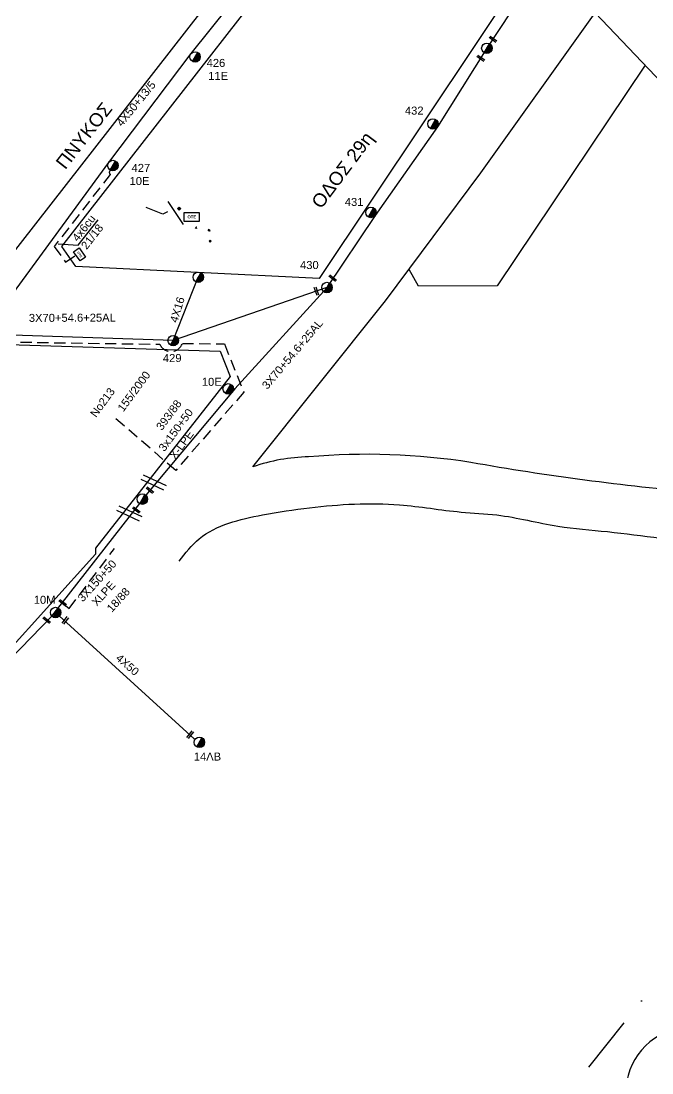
# Model space of a CAD drawing. Header units: millimetres. Extents: x 72 to 3039, y -786 to 786.
# Drawn here: x 1261.7 to 1403.7, y 281 to 517.7 of the extents above; entities that cross this region are included whole.
import ezdxf

# ---------------------------------------------------------------- set-up
doc = ezdxf.new("R2010")
doc.units = ezdxf.units.MM
doc.linetypes.add('BORDER', pattern=[44.45, 12.7, -6.35, 12.7, -6.35, 0, -6.35])
doc.linetypes.add('DASHED', pattern=[19.05, 12.7, -6.35])
for name, color, linetype in [('Pillar OTE', 7, 'Continuous'), ('Γυμνά εναέρια ΧΤ (3Φ)   4x16AL', 7, 'Continuous'), ('Γυμνά εναέρια ΧΤ (3Φ)   4x50AL', 7, 'Continuous'), ('Εναέρια παροχή ΧΤ 4x16', 7, 'SYN_LINE'), ('Επιγραφές - Σχήματα', 7, 'Continuous'), ('Καλώδια ΧΤ   3x150+50AL', 7, 'DASHED'), ('Καλώδια ΧΤ   3x150+50AL XLPE', 7, 'DASHED'), ('Μηχανική τομή', 7, 'Continuous'), ('Στύλος ΦΜ', 7, 'Continuous'), ('Στύλος ΦΜ @ 1', 7, 'Continuous'), ('Συνδέσεις', 7, 'Continuous'), ('Συνεστραμμένα ΧΤ   3x70+54.6+25 AL', 7, 'SYN_LINE'), ('Τομή', 7, 'Continuous'), ('Υπόβαθρο ΔΕΗ', 7, 'Continuous'), ('Υπόγεια καλώδια Παροχών ΧΤ   4x50AL', 7, 'DASHED'), ('Υπόγεια καλώδια Παροχών ΧΤ   4x6', 7, 'DASHED')]:
    doc.layers.add(name, color=color, linetype=linetype)
doc.styles.get("Standard").update_dxf_attribs({"font": 'arial.ttf'})
doc.linetypes.add('SYN_LINE', pattern='A,0.5,-0.0001,["/\\/\\/\\/",Standard,S=0.1,R=0,X=0,Y=-0.05],-0.25', length=0.7501)
doc.dimstyles.new('ISO-25', dxfattribs={"dimtxt": 2.5, "dimasz": 2.5, "dimexe": 1.25, "dimexo": 0.625, "dimtad": 1, "dimtxsty": 'Standard', "dimcen": 2.5, "dimadec": 0, "dimazin": 0, "dimtfac": 1, "dimtmove": 0, "dimatfit": 3, "dimfxl": 1, "dimarcsym": 0})

# ---------------------------------------------------------------- blocks, each defined once
blk = doc.blocks.new('ΥΠΑΡΧΩΝ ΤΣΙΜΕΝΤΕΝΙΟΣ ΣΤΥΛΟΣ')
at = {"layer": 'Στύλος ΦΜ'}
blk.add_hatch(color=7, dxfattribs=at).paths.add_polyline_path([(-1.29, -2.28, 0.574793), (2.62, 0, 0.268822), (1.3, 2.27)])
at = {"layer": 'Στύλος ΦΜ', "color": 7}
blk.add_line((-1.29, -2.28), (1.3, 2.27), dxfattribs=at)
blk.add_circle((0, 0), 2.62, dxfattribs=at)
at = {"layer": 'Στύλος ΦΜ', "flags": 4}
for tag, p in [('ΑΡΙΘΜΟΣ', (-4.68, 8.05)), ('ΤΥΠΟΣ', (-4.91, 3.03))]:
    blk.add_attdef(tag, p, '', height=4, dxfattribs=at)
blk = doc.blocks.new('ΜΗΧΑΝΙΚΗ ΤΟΜΗ')
at = {"layer": 'Μηχανική τομή', "ltscale": 40}
for p, q in [((-1.89, 0.78), (1.89, 0.78)), ((1.89, 0), (-1.89, 0))]:
    blk.add_line(p, q, dxfattribs=at)
blk = doc.blocks.new('ΤΟΜΗ')
at = {"layer": 'Τομή', "ltscale": 40}
for p, q in [((-5.68, 0), (5.68, 0)), ((5.68, -2.33), (-5.68, -2.33))]:
    blk.add_line(p, q, dxfattribs=at)
blk = doc.blocks.new('PILLAR ΟΤΕ')
at = {"layer": 'Pillar OTE', "ltscale": 40}
blk.add_lwpolyline([(-3.31, 2.02), (3.39, 2.02), (3.39, -1.99), (-3.31, -1.99)], close=True, dxfattribs=at)
at = {"layer": 'Pillar OTE', "insert": (-1.81, 0.71), "char_height": 1.3575, "width": 109.961, "attachment_point": 1}
blk.add_mtext('{\\fArial|b1|i0|c161|p34;OTE}', dxfattribs=at)
blk = doc.blocks.new('TSONTA XT1')
at = {"ltscale": 40}
h = blk.add_hatch(color=256, dxfattribs=at)
h.dxf.hatch_style = 1
h.paths.add_polyline_path([(595.96, 2487.66), (597.07, 2488.77), (595.96, 2489.87), (594.85, 2488.77)])
blk.add_lwpolyline([(594.85, 2488.77), (595.96, 2489.87), (597.07, 2488.77), (595.96, 2487.66)], close=True, dxfattribs=at)

msp = doc.modelspace()

# ---------------------------------------------------------------- hatches: boundary and pattern name
at = {"layer": 'Pillar OTE', "ltscale": 40}
h = msp.add_hatch(color=256, dxfattribs=at)
h.dxf.hatch_style = 1
h.paths.add_polyline_path([(1301.35, 470.94), (1301.11, 471.64), (1300.73, 471)])
h = msp.add_hatch(color=256, dxfattribs=at)
h.dxf.hatch_style = 1
h.paths.add_polyline_path([(1304.17, 470.46), (1304.03, 470.85), (1303.82, 470.49)])

# ---------------------------------------------------------------- linework, layer by layer
msp.add_lwpolyline([(1303.82, 470.49), (1304.03, 470.85), (1304.17, 470.46), (1303.82, 470.49)], dxfattribs=at)
at = {"layer": 'Γυμνά εναέρια ΧΤ (3Φ)   4x50AL', "color": 173}
msp.add_lwpolyline([(1341.55, 560.19), (1340.59, 559.51), (1321.23, 537.06), (1299.92, 510.37), (1281.38, 485.9), (1252.24, 446.2)], dxfattribs=at)
at = {"layer": 'Γυμνά εναέρια ΧΤ (3Φ)   4x50AL', "color": 5, "ltscale": 0.15}
msp.add_lwpolyline([(1269.44, 384.63), (1300.67, 356.22)], dxfattribs=at)
at = {"layer": 'Εναέρια παροχή ΧΤ 4x16', "color": 27, "linetype": 'Continuous', "ltscale": 15}
msp.add_lwpolyline([(1295.91, 445.81), (1301.56, 460.06)], dxfattribs=at)
at = {"layer": 'Καλώδια ΧΤ   3x150+50AL', "color": 6, "ltscale": 0.2}
msp.add_lwpolyline([(1150.67, 453.2, -0.223525), (1153.28, 454.38), (1160.82, 453.67), (1161.07, 449.79), (1185.94, 448.81, 0.685264), (1189.79, 448.35), (1219.35, 447.48, 0.640299), (1223.26, 447.27), (1248.52, 446.41, 0.729373), (1253.9, 445.57), (1292.92, 444.98, 0.692046), (1297.97, 445.19), (1307.44, 445.05), (1311.81, 434.2), (1296.5, 416.6), (1282.31, 428.82)], format="xyb", dxfattribs=at)
at = {"layer": 'Καλώδια ΧΤ   3x150+50AL XLPE', "color": 5, "ltscale": 0.2}
msp.add_lwpolyline([(1270.95, 386.78), (1272.49, 385.5), (1282.72, 399.02)], dxfattribs=at)
at = {"layer": 'Συνεστραμμένα ΧΤ   3x70+54.6+25 AL', "color": 27, "ltscale": 20}
for points in [[(1374.68, 524.06), (1366.52, 511.58), (1355.37, 493.92), (1341.4, 473.96), (1330.53, 457.75)], [(1330.53, 457.75), (1295.91, 445.81), (1252.82, 447.23)], [(1330.55, 457.78), (1309.8, 434.92), (1288.97, 410.14)]]:
    msp.add_lwpolyline(points, dxfattribs=at)
at = {"layer": 'Συνεστραμμένα ΧΤ   3x70+54.6+25 AL', "color": 5, "ltscale": 20}
msp.add_lwpolyline([(1211.04, 335.17), (1247.4, 361.96), (1268.62, 383.78), (1288.39, 409.12)], dxfattribs=at)
at = {"layer": 'Υπόβαθρο ΔΕΗ'}
for points in [[(1269.93, 557.86), (1327.97, 561.74), (1327.97, 561.74), (1332.87, 559.32), (1258.05, 463.19), (1207.04, 464.5), (1203.15, 469.3), (1214.81, 484.61), (1230.61, 505.93), (1240.43, 519.44), (1269.93, 557.86)], [(1341.32, 557.34), (1376.03, 530.56), (1328.76, 459.8), (1274.03, 462.45), (1270.84, 466.96), (1341.32, 557.34)], [(1402.16, 507.74), (1368.87, 458.16), (1351.16, 458.03), (1348.99, 461.8)]]:
    msp.add_lwpolyline(points, dxfattribs=at)
for points in [[(1313.86, 417.41), (1343.72, 454.72), (1365.18, 483.54), (1390.93, 519.53), (1414.99, 494.27), (1444.04, 466.09), (1497.34, 410.36), (1496.05, 409.35, 0.100299), (1484.58, 413.67, -0.038248), (1475.72, 414.61, -0.013969), (1450.59, 413.45, -0.06125), (1414.33, 411.58, -0.02181), (1362.92, 418.38, 0.061432), (1326.4, 419.65, 0.078816), (1313.86, 417.41, -1.607532)], [(1254.01, 445.11), (1306.49, 443.46), (1308.77, 437.71), (1278.41, 399.09), (1278.41, 397.77), (1247.5, 363.55), (1230.24, 349.69), (1221.91, 345.02), (1216.24, 348.58), (1208.45, 404.38, 0.066659), (1222.02, 410.63, 0.044854), (1236.01, 421.15, 0.027824), (1249.62, 437.47, 0.085365), (1254.01, 445.11, 0.221729)], [(1512.74, 391.87), (1622.86, 144.28, -0.498389), (1610.73, 128.01), (1528.28, 139.02, -0.205866), (1522.88, 142.25), (1463.82, 216.06, -0.384999), (1464.26, 223.44), (1505.58, 253.46, 6.284716), (1500.43, 261.31), (1458.47, 230.1, -0.357908), (1452.74, 230.38), (1423.5, 266.37, 1.787303), (1398.68, 271.43), (1301.48, 152.02), (1206.73, -201.82)]]:
    msp.add_lwpolyline(points, format="xyb", dxfattribs=at)
at = {"layer": 'Υπόβαθρο ΔΕΗ', "color": 1, "linetype": 'BORDER', "lineweight": 30, "flags": 128}
msp.add_lwpolyline([(1161.32, -307.88), (1183.99, -216.79), (1288.48, 155.79), (1516.42, 441.46), (1607.46, 346.35), (1770.62, 216.28), (2064.96, -1.2)], dxfattribs=at)
at = {"layer": 'Υπόβαθρο ΔΕΗ'}
msp.add_spline([(1297.27, 396.21), (1301.78, 401.2), (1315.98, 406.57), (1326.63, 408.2), (1346.87, 408.87), (1360.71, 407.24), (1368.77, 406.57), (1382.52, 404.07), (1393.65, 402.82), (1417.53, 399.76), (1446.55, 400.14), (1450.3, 401.2), (1472.84, 402.63), (1481.38, 402.35), (1499.03, 396.4), (1508.65, 388.62)], degree=3, dxfattribs=at)
at = {"layer": 'Υπόγεια καλώδια Παροχών ΧΤ   4x6', "color": 173, "linetype": 'DASHED', "ltscale": 0.2}
msp.add_lwpolyline([(1281.8, 484.14, 0.535211), (1281.76, 483.2), (1269.13, 467), (1271.67, 463.42), (1274, 465.07)], format="xyb", dxfattribs=at)

# ---------------------------------------------------------------- block references
at = {"layer": 'Pillar OTE', "xscale": 0.5, "yscale": 0.5, "zscale": 0.5}
msp.add_blockref('PILLAR ΟΤΕ', (1300.04, 473.62), dxfattribs=at)
at = {"layer": 'Pillar OTE', "xscale": 0.375, "yscale": 0.375, "zscale": 0.375, "rotation": 305}
msp.add_blockref('PILLAR ΟΤΕ', (1274.82, 465.21), dxfattribs=at)
at = {"layer": 'Μηχανική τομή'}
for p, xscale, yscale, zscale, rotation in [((1367.77, 513.46), 0.4999999999998024, 0.4999999999998024, 0.4999999999998024, 324.3697562486118), ((1365.04, 509.18), 0.4999999999998024, 0.4999999999998024, 0.4999999999998024, 324.3697562486118), ((1331.7, 459.7), 0.4999999999995831, 0.4999999999995831, 0.4999999999995831, 322.1614936595165), ((1327.97, 456.88), 0.4999999999995293, 0.4999999999995293, 0.4999999999995293, 289.4427670338845), ((1290.54, 412), 0.4999999999995304, 0.4999999999995304, 0.4999999999995304, 321.5085176245641), ((1287.49, 407.54), 0.4999999999995304, 0.4999999999995304, 0.4999999999995304, 321.5085176245641), ((1270.92, 386.68), 0.4999999999995304, 0.4999999999995304, 0.4999999999995304, 321.5085176245641), ((1267.3, 382.74), 0.4999999999996194, 0.4999999999996194, 0.4999999999996194, 321.5085176245722), ((1271.78, 382.72), 0.4999999999996194, 0.4999999999996194, 0.4999999999996194, 51.50851762457224), ((1299.87, 357.03), 0.4999999999996902, 0.4999999999996902, 0.4999999999996902, 51.50851762456203)]:
    msp.add_blockref('ΜΗΧΑΝΙΚΗ ΤΟΜΗ', p, dxfattribs=dict(at, xscale=xscale, yscale=yscale, zscale=zscale, rotation=rotation))
at = {"layer": 'Στύλος ΦΜ @ 1', "ltscale": 40, "xscale": 0.4499999999998181, "yscale": 0.4499999999998181, "zscale": 0.4499999999998181}
for p in [(1366.52, 511.58), (1301.56, 460.06), (1288.97, 410.14)]:
    msp.add_blockref('ΥΠΑΡΧΩΝ ΤΣΙΜΕΝΤΕΝΙΟΣ ΣΤΥΛΟΣ', p, dxfattribs=at)
at = {"layer": 'Στύλος ΦΜ @ 1', "ltscale": 40}
ref = msp.add_blockref('ΥΠΑΡΧΩΝ ΤΣΙΜΕΝΤΕΝΙΟΣ ΣΤΥΛΟΣ', (1300.84, 509.63), dxfattribs=dict(at, xscale=0.4499999999998181, yscale=0.4499999999998181, zscale=0.4499999999998181))
ref.add_attrib('ΤΥΠΟΣ', '11Ε', (1303.79, 504.47), dxfattribs={"layer": 'Στύλος ΦΜ', "height": 1.8, "flags": 4})
ref.add_attrib('ΑΡΙΘΜΟΣ', '426', (1303.44, 507.38), dxfattribs={"layer": 'Στύλος ΦΜ', "height": 1.8, "flags": 4})
ref = msp.add_blockref('ΥΠΑΡΧΩΝ ΤΣΙΜΕΝΤΕΝΙΟΣ ΣΤΥΛΟΣ', (1354.38, 494.55), dxfattribs=dict(at, xscale=0.4499999999998181, yscale=0.4499999999998181, zscale=0.4499999999998181))
ref.add_attrib('ΑΡΙΘΜΟΣ', '432', (1348.07, 496.65), dxfattribs={"layer": 'Στύλος ΦΜ', "height": 1.8, "flags": 4})
ref = msp.add_blockref('ΥΠΑΡΧΩΝ ΤΣΙΜΕΝΤΕΝΙΟΣ ΣΤΥΛΟΣ', (1282.33, 485.19), dxfattribs=dict(at, xscale=0.4499999999998181, yscale=0.4499999999998181, zscale=0.4499999999998181))
ref.add_attrib('ΤΥΠΟΣ', '10Ε', (1286.09, 480.81), dxfattribs={"layer": 'Στύλος ΦΜ', "height": 1.8, "flags": 4})
ref.add_attrib('ΑΡΙΘΜΟΣ', '427', (1286.54, 483.76), dxfattribs={"layer": 'Στύλος ΦΜ', "height": 1.8, "flags": 4})
ref = msp.add_blockref('ΥΠΑΡΧΩΝ ΤΣΙΜΕΝΤΕΝΙΟΣ ΣΤΥΛΟΣ', (1340.43, 474.64), dxfattribs=dict(at, xscale=0.4499999999998181, yscale=0.4499999999998181, zscale=0.4499999999998181))
ref.add_attrib('ΑΡΙΘΜΟΣ', '431', (1334.54, 476.1), dxfattribs={"layer": 'Στύλος ΦΜ', "height": 1.8, "flags": 4})
ref = msp.add_blockref('ΥΠΑΡΧΩΝ ΤΣΙΜΕΝΤΕΝΙΟΣ ΣΤΥΛΟΣ', (1330.53, 457.75), dxfattribs=dict(at, xscale=0.4499999999998181, yscale=0.4499999999998181, zscale=0.4499999999998181))
ref.add_attrib('ΑΡΙΘΜΟΣ', '430', (1324.46, 461.91), dxfattribs={"layer": 'Στύλος ΦΜ', "height": 1.8, "flags": 4})
ref = msp.add_blockref('ΥΠΑΡΧΩΝ ΤΣΙΜΕΝΤΕΝΙΟΣ ΣΤΥΛΟΣ', (1295.91, 445.81), dxfattribs=dict(at, xscale=0.4499999999998181, yscale=0.4499999999998181, zscale=0.4499999999998181))
ref.add_attrib('ΑΡΙΘΜΟΣ', '429', (1293.59, 440.98), dxfattribs={"layer": 'Στύλος ΦΜ', "height": 1.8, "flags": 4})
ref = msp.add_blockref('ΥΠΑΡΧΩΝ ΤΣΙΜΕΝΤΕΝΙΟΣ ΣΤΥΛΟΣ', (1308.3, 434.94), dxfattribs=dict(at, xscale=0.4499999999998181, yscale=0.4499999999998181, zscale=0.4499999999998181))
ref.add_attrib('ΤΥΠΟΣ', '10Ε', (1302.36, 435.63), dxfattribs={"layer": 'Στύλος ΦΜ', "height": 1.8, "flags": 4})
ref = msp.add_blockref('ΥΠΑΡΧΩΝ ΤΣΙΜΕΝΤΕΝΙΟΣ ΣΤΥΛΟΣ', (1269.44, 384.63), dxfattribs=dict(at, xscale=0.4499999999998181, yscale=0.4499999999998181, zscale=0.4499999999998181))
ref.add_attrib('ΤΥΠΟΣ', '10Μ', (1264.53, 386.59), dxfattribs={"layer": 'Στύλος ΦΜ', "height": 1.8, "flags": 4})
ref = msp.add_blockref('ΥΠΑΡΧΩΝ ΤΣΙΜΕΝΤΕΝΙΟΣ ΣΤΥΛΟΣ', (1301.81, 355.42), dxfattribs=dict(at, xscale=0.4499999999998181, yscale=0.4499999999998181, zscale=0.4499999999998181))
ref.add_attrib('ΤΥΠΟΣ', '14ΛΒ', (1300.55, 351.32), dxfattribs={"layer": 'Στύλος ΦΜ', "height": 1.8, "flags": 4})
at = {"layer": 'Συνδέσεις'}
for p, xscale, yscale, zscale in [((1113.99, -289.84), 0.3075184835441075, 0.3075184835441075, 0.3075184835441075), ((1185.04, -29.59), 0.2, 0.2, 0.2)]:
    msp.add_blockref('TSONTA XT1', p, dxfattribs=dict(at, xscale=xscale, yscale=yscale, zscale=zscale))
at = {"layer": 'Τομή', "xscale": 0.4999999999998995, "yscale": 0.4999999999998995, "zscale": 0.4999999999998995, "rotation": 154.8181139297915}
for p in [(1291.26, 413.37), (1285.78, 406.4)]:
    msp.add_blockref('ΤΟΜΗ', p, dxfattribs=at)

# ---------------------------------------------------------------- texts
at = {"layer": 'Γυμνά εναέρια ΧΤ (3Φ)   4x16AL', "insert": (1295.12, 450.21), "char_height": 1.8, "width": 16.2172, "attachment_point": 1, "rotation": 73.2814}
msp.add_mtext('4X16', dxfattribs=at)
at = {"layer": 'Γυμνά εναέρια ΧΤ (3Φ)   4x50AL', "char_height": 1.8, "width": 16.2172, "attachment_point": 1}
for s, insert, rotation in [('4X50+13/5', (1282.98, 494.95), 50.6827), (' 4X50', (1283.47, 375.94), 319.0806)]:
    msp.add_mtext(s, dxfattribs=dict(at, insert=insert, rotation=rotation))
at = {"layer": 'Επιγραφές - Σχήματα', "attachment_point": 1}
for s, insert, char_height, width, rotation in [('ΠNYKOΣ', (1269.26, 485.96), 3, 16.2172, 52), ('OΔOΣ 29η', (1326.8, 477.05), 3, 28.3272, 53.1804), ('155/2000', (1283.23, 430.7), 1.8, 16.2172, 53.612), ('No213', (1277.08, 429.45), 1.8, 16.2172, 53.612), ('393/88', (1291.92, 426.51), 1.8, 16.2172, 53.612), ('18/88', (1280.78, 385.75), 1.8, 16.2172, 47.9229)]:
    msp.add_mtext(s, dxfattribs=dict(at, insert=insert, char_height=char_height, width=width, rotation=rotation))
at = {"layer": 'Καλώδια ΧΤ   3x150+50AL', "insert": (1292.48, 421.76), "char_height": 1.8, "width": 16.2172, "attachment_point": 1, "rotation": 53.612}
msp.add_mtext('3x150+50 X-LPE', dxfattribs=at)
at = {"layer": 'Καλώδια ΧΤ   3x150+50AL XLPE', "insert": (1274.24, 388.1), "char_height": 1.8, "width": 16.2172, "attachment_point": 1, "rotation": 47.9229}
msp.add_mtext('3X150+50\\P  XLPE', dxfattribs=at)
at = {"layer": 'Συνεστραμμένα ΧΤ   3x70+54.6+25 AL', "char_height": 1.8, "width": 16.2172, "attachment_point": 1}
for insert, rotation in [((1263.42, 451.81), 0.2133), ((1315.72, 435.86), 49.7202)]:
    msp.add_mtext('3X70+54.6+25AL', dxfattribs=dict(at, insert=insert, rotation=rotation))
at = {"layer": 'Υπόγεια καλώδια Παροχών ΧΤ   4x50AL', "color": 7, "ltscale": 0.2, "char_height": 1.8, "attachment_point": 1, "rotation": 52}
for s, insert in [('4x6cu', (1273.01, 469.05)), ('21/18', (1275.02, 467.27))]:
    msp.add_mtext_dynamic_manual_height_columns(s, width=1.8, gutter_width=12.5, heights=[0.118], dxfattribs=dict(at, insert=insert))

# ---------------------------------------------------------------- leaders
at = {"layer": 'Επιγραφές - Σχήματα'}
for points, override in [([(1294.62, 474.79), (1293.58, 474.27), (1289.84, 475.74)], {"dimasz": 0.1, "dimgap": 0.625, "dimtad": 0}), ([(1270.02, 467.57), (1274.54, 467.28), (1279.03, 473)], {"dimasz": 0.5, "dimgap": 0.625, "dimtad": 0})]:
    msp.add_leader(points, dimstyle='ISO-25', override=override, dxfattribs=at)
at = {"layer": 'Επιγραφές - Σχήματα', "ltscale": 40}
msp.add_leader([(1294.73, 477.11), (1298.16, 471.91)], dimstyle='ISO-25', override={"dimasz": 1, "dimtad": 0}, dxfattribs=at)

doc.saveas('drawing.dxf')
